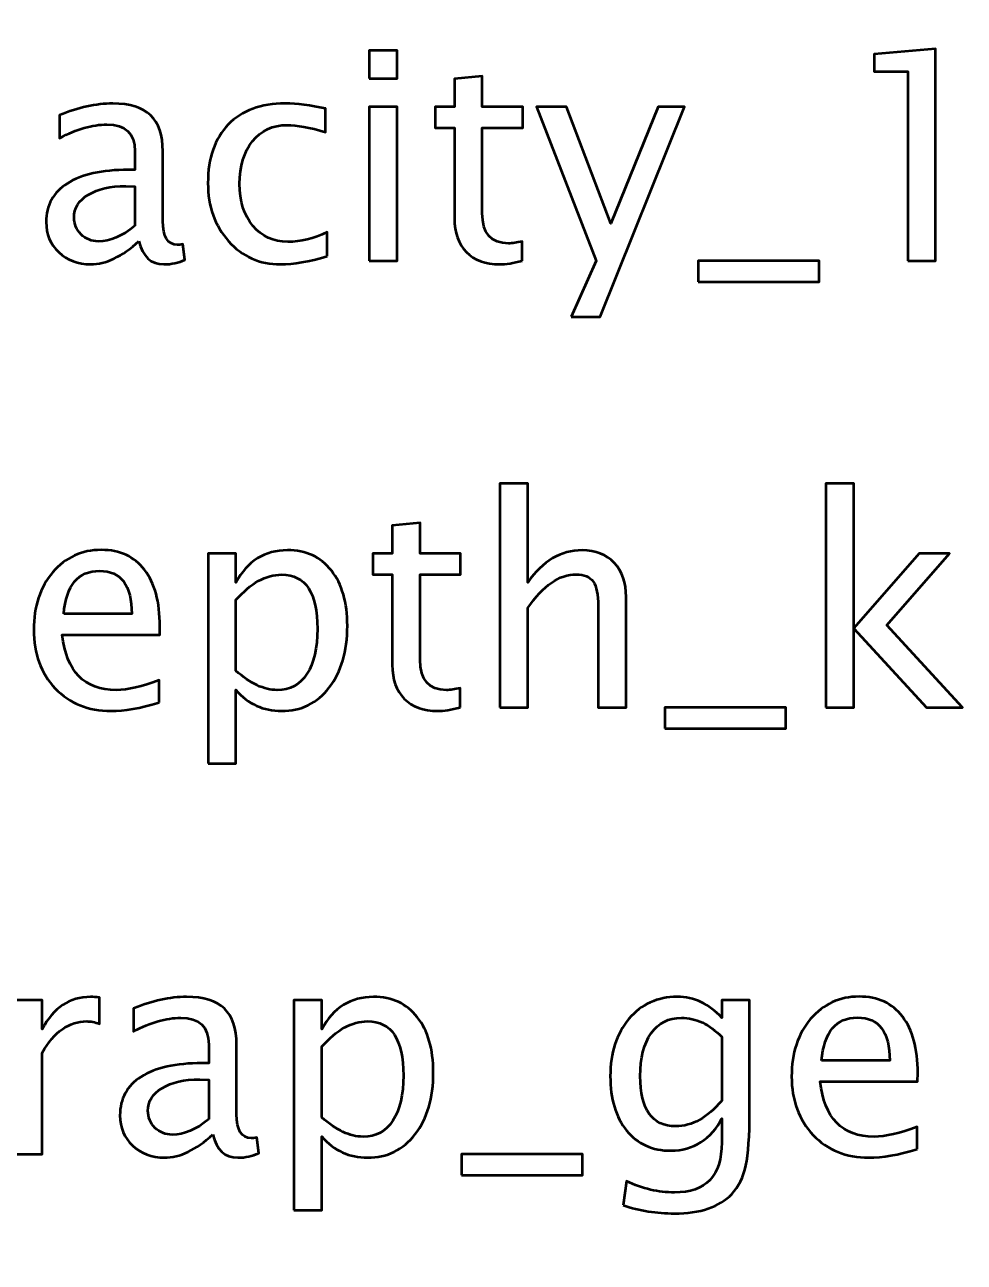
# Model space of a CAD drawing. Header units: centimetres. Extents: x -87 to 69, y -70 to 88.
# Drawn here: x -3.245 to -1.878, y -66.968 to -65.166 of the extents above; entities that cross this region are included whole.
import ezdxf

# ---------------------------------------------------------------- set-up
doc = ezdxf.new("R2010")
doc.units = ezdxf.units.CM
doc.header["$MEASUREMENT"] = 0
doc.layers.add('Layer 1', color=7, linetype='Continuous')

msp = doc.modelspace()

# ---------------------------------------------------------------- linework, layer by layer
at = {"layer": 'Layer 1', "lineweight": 53}
msp.add_open_spline([(-8, -69.75), (-8, -69.75), (-8, -20.25), (-8, -20.25), (-8, -20.25), (-8, -19.97386), (-7.77614, -19.75), (-7.5, -19.75), (-7.5, -19.75), (-7.5, -19.75), (37.5, -19.75), (37.5, -19.75), (37.5, -19.75), (37.77614, -19.75), (38, -19.97386), (38, -20.25), (38, -20.25), (38, -20.25), (38, -69.75), (38, -69.75), (38, -69.75), (38, -70.02614), (37.77614, -70.25), (37.5, -70.25), (37.5, -70.25), (37.5, -70.25), (-7.5, -70.25), (-7.5, -70.25), (-7.5, -70.25), (-7.77614, -70.25), (-8, -70.02614), (-8, -69.75)], degree=3, knots=[0, 0, 0, 0, 0.1111111, 0.1111111, 0.1111111, 0.1111111, 0.2222222, 0.2222222, 0.2222222, 0.2222222, 0.3333333, 0.3333333, 0.3333333, 0.3333333, 0.4444444, 0.4444444, 0.4444444, 0.4444444, 0.5555556, 0.5555556, 0.5555556, 0.5555556, 0.6666667, 0.6666667, 0.6666667, 0.6666667, 0.7777778, 0.7777778, 0.7777778, 0.7777778, 1, 1, 1, 1], dxfattribs=at)
at = {"layer": 'Layer 1', "color": 5, "lineweight": 53}
for points, knots in [([(-2.74378, -65.24408), (-2.74378, -65.24408), (-2.74378, -65.20344), (-2.74378, -65.20344), (-2.74378, -65.20344), (-2.74378, -65.20344), (-2.70314, -65.20344), (-2.70314, -65.20344), (-2.70314, -65.20344), (-2.70314, -65.20344), (-2.70314, -65.24408), (-2.70314, -65.24408), (-2.70314, -65.24408), (-2.70314, -65.24408), (-2.74378, -65.24408), (-2.74378, -65.24408)], [0, 0, 0, 0, 0.2, 0.2, 0.2, 0.2, 0.4, 0.4, 0.4, 0.4, 0.6, 0.6, 0.6, 0.6, 1, 1, 1, 1]), ([(-1.95998, -65.50951), (-1.95998, -65.50951), (-1.95998, -65.23392), (-1.95998, -65.23392), (-1.95998, -65.23392), (-1.95998, -65.23392), (-2.00866, -65.23392), (-2.00866, -65.23392), (-2.00866, -65.23392), (-2.00866, -65.23392), (-2.00866, -65.20852), (-2.00866, -65.20852), (-2.00866, -65.20852), (-2.00866, -65.20852), (-1.91934, -65.2009), (-1.91934, -65.2009), (-1.91934, -65.2009), (-1.91934, -65.2009), (-1.91934, -65.50951), (-1.91934, -65.50951), (-1.91934, -65.50951), (-1.91934, -65.50951), (-1.95998, -65.50951), (-1.95998, -65.50951)], [0, 0, 0, 0, 0.1428571, 0.1428571, 0.1428571, 0.1428571, 0.2857143, 0.2857143, 0.2857143, 0.2857143, 0.4285714, 0.4285714, 0.4285714, 0.4285714, 0.5714286, 0.5714286, 0.5714286, 0.5714286, 0.7142857, 0.7142857, 0.7142857, 0.7142857, 1, 1, 1, 1]), ([(-2.52111, -65.50944), (-2.53367, -65.5129), (-2.54461, -65.51459), (-2.55385, -65.51459), (-2.55385, -65.51459), (-2.57459, -65.51459), (-2.59075, -65.50866), (-2.60232, -65.49681), (-2.60232, -65.49681), (-2.61396, -65.48496), (-2.61975, -65.46852), (-2.61975, -65.44742), (-2.61975, -65.44742), (-2.61975, -65.44742), (-2.61975, -65.31562), (-2.61975, -65.31562), (-2.61975, -65.31562), (-2.61975, -65.31562), (-2.64783, -65.31562), (-2.64783, -65.31562), (-2.64783, -65.31562), (-2.64783, -65.31562), (-2.64783, -65.28515), (-2.64783, -65.28515), (-2.64783, -65.28515), (-2.64783, -65.28515), (-2.61975, -65.28515), (-2.61975, -65.28515), (-2.61975, -65.28515), (-2.61975, -65.28515), (-2.61975, -65.24458), (-2.61975, -65.24458), (-2.61975, -65.24458), (-2.61975, -65.24458), (-2.57911, -65.2407), (-2.57911, -65.2407), (-2.57911, -65.2407), (-2.57911, -65.2407), (-2.57911, -65.28515), (-2.57911, -65.28515), (-2.57911, -65.28515), (-2.57911, -65.28515), (-2.52026, -65.28515), (-2.52026, -65.28515), (-2.52026, -65.28515), (-2.52026, -65.28515), (-2.52026, -65.31562), (-2.52026, -65.31562), (-2.52026, -65.31562), (-2.52026, -65.31562), (-2.57911, -65.31562), (-2.57911, -65.31562), (-2.57911, -65.31562), (-2.57911, -65.31562), (-2.57911, -65.44008), (-2.57911, -65.44008), (-2.57911, -65.44008), (-2.57911, -65.46943), (-2.56634, -65.48411), (-2.54087, -65.48411), (-2.54087, -65.48411), (-2.53543, -65.48411), (-2.52887, -65.48319), (-2.52111, -65.48143), (-2.52111, -65.48143), (-2.52111, -65.48143), (-2.52111, -65.50944), (-2.52111, -65.50944)], [0, 0, 0, 0, 0.0555556, 0.0555556, 0.0555556, 0.0555556, 0.1111111, 0.1111111, 0.1111111, 0.1111111, 0.1666667, 0.1666667, 0.1666667, 0.1666667, 0.2222222, 0.2222222, 0.2222222, 0.2222222, 0.2777778, 0.2777778, 0.2777778, 0.2777778, 0.3333333, 0.3333333, 0.3333333, 0.3333333, 0.3888889, 0.3888889, 0.3888889, 0.3888889, 0.4444444, 0.4444444, 0.4444444, 0.4444444, 0.5, 0.5, 0.5, 0.5, 0.5555556, 0.5555556, 0.5555556, 0.5555556, 0.6111111, 0.6111111, 0.6111111, 0.6111111, 0.6666667, 0.6666667, 0.6666667, 0.6666667, 0.7222222, 0.7222222, 0.7222222, 0.7222222, 0.7777778, 0.7777778, 0.7777778, 0.7777778, 0.8333333, 0.8333333, 0.8333333, 0.8333333, 0.8888889, 0.8888889, 0.8888889, 0.8888889, 1, 1, 1, 1]), ([(-3.07871, -65.48094), (-3.10312, -65.50337), (-3.12662, -65.51459), (-3.1492, -65.51459), (-3.1492, -65.51459), (-3.16775, -65.51459), (-3.1832, -65.5088), (-3.19541, -65.49716), (-3.19541, -65.49716), (-3.20769, -65.48552), (-3.21382, -65.47085), (-3.21382, -65.45314), (-3.21382, -65.45314), (-3.21382, -65.42865), (-3.20352, -65.40982), (-3.18292, -65.39669), (-3.18292, -65.39669), (-3.16232, -65.38357), (-3.13276, -65.37701), (-3.09423, -65.37701), (-3.09423, -65.37701), (-3.09423, -65.37701), (-3.08471, -65.37701), (-3.08471, -65.37701), (-3.08471, -65.37701), (-3.08471, -65.37701), (-3.08471, -65.34999), (-3.08471, -65.34999), (-3.08471, -65.34999), (-3.08471, -65.32395), (-3.09825, -65.31097), (-3.12542, -65.31097), (-3.12542, -65.31097), (-3.14644, -65.31097), (-3.16944, -65.3176), (-3.19435, -65.33086), (-3.19435, -65.33086), (-3.19435, -65.33086), (-3.19435, -65.29742), (-3.19435, -65.29742), (-3.19435, -65.29742), (-3.16697, -65.28613), (-3.14115, -65.28049), (-3.11695, -65.28049), (-3.11695, -65.28049), (-3.09205, -65.28049), (-3.07363, -65.28613), (-3.06185, -65.29749), (-3.06185, -65.29749), (-3.04999, -65.30885), (-3.04407, -65.32635), (-3.04407, -65.34999), (-3.04407, -65.34999), (-3.04407, -65.34999), (-3.04407, -65.45137), (-3.04407, -65.45137), (-3.04407, -65.45137), (-3.04407, -65.47459), (-3.03694, -65.48623), (-3.02262, -65.48623), (-3.02262, -65.48623), (-3.02086, -65.48623), (-3.01825, -65.48594), (-3.01479, -65.48538), (-3.01479, -65.48538), (-3.01479, -65.48538), (-3.0119, -65.50796), (-3.0119, -65.50796), (-3.0119, -65.50796), (-3.02114, -65.5124), (-3.0313, -65.51459), (-3.04245, -65.51459), (-3.04245, -65.51459), (-3.06142, -65.51459), (-3.07349, -65.50337), (-3.07871, -65.48094)], [0, 0, 0, 0, 0.05, 0.05, 0.05, 0.05, 0.1, 0.1, 0.1, 0.1, 0.15, 0.15, 0.15, 0.15, 0.2, 0.2, 0.2, 0.2, 0.25, 0.25, 0.25, 0.25, 0.3, 0.3, 0.3, 0.3, 0.35, 0.35, 0.35, 0.35, 0.4, 0.4, 0.4, 0.4, 0.45, 0.45, 0.45, 0.45, 0.5, 0.5, 0.5, 0.5, 0.55, 0.55, 0.55, 0.55, 0.6, 0.6, 0.6, 0.6, 0.65, 0.65, 0.65, 0.65, 0.7, 0.7, 0.7, 0.7, 0.75, 0.75, 0.75, 0.75, 0.8, 0.8, 0.8, 0.8, 0.85, 0.85, 0.85, 0.85, 0.9, 0.9, 0.9, 0.9, 1, 1, 1, 1]), ([(-2.80481, -65.50274), (-2.83113, -65.51064), (-2.85385, -65.51459), (-2.87297, -65.51459), (-2.87297, -65.51459), (-2.90331, -65.51459), (-2.92843, -65.50337), (-2.94839, -65.48101), (-2.94839, -65.48101), (-2.96836, -65.45857), (-2.97838, -65.43028), (-2.97838, -65.3962), (-2.97838, -65.3962), (-2.97838, -65.35979), (-2.9685, -65.33136), (-2.94875, -65.31104), (-2.94875, -65.31104), (-2.92899, -65.29065), (-2.9014, -65.28049), (-2.86599, -65.28049), (-2.86599, -65.28049), (-2.84856, -65.28049), (-2.82894, -65.28289), (-2.80735, -65.28769), (-2.80735, -65.28769), (-2.80735, -65.28769), (-2.80735, -65.32197), (-2.80735, -65.32197), (-2.80735, -65.32197), (-2.83029, -65.3152), (-2.84898, -65.31181), (-2.86338, -65.31181), (-2.86338, -65.31181), (-2.88426, -65.31181), (-2.90098, -65.31965), (-2.91347, -65.33524), (-2.91347, -65.33524), (-2.92596, -65.35083), (-2.93224, -65.37165), (-2.93224, -65.39761), (-2.93224, -65.39761), (-2.93224, -65.4228), (-2.92575, -65.44312), (-2.91283, -65.45871), (-2.91283, -65.45871), (-2.89992, -65.47423), (-2.88306, -65.48199), (-2.86211, -65.48199), (-2.86211, -65.48199), (-2.84355, -65.48199), (-2.8245, -65.4772), (-2.80481, -65.4676), (-2.80481, -65.4676), (-2.80481, -65.4676), (-2.80481, -65.50274), (-2.80481, -65.50274)], [0, 0, 0, 0, 0.0666667, 0.0666667, 0.0666667, 0.0666667, 0.1333333, 0.1333333, 0.1333333, 0.1333333, 0.2, 0.2, 0.2, 0.2, 0.2666667, 0.2666667, 0.2666667, 0.2666667, 0.3333333, 0.3333333, 0.3333333, 0.3333333, 0.4, 0.4, 0.4, 0.4, 0.4666667, 0.4666667, 0.4666667, 0.4666667, 0.5333333, 0.5333333, 0.5333333, 0.5333333, 0.6, 0.6, 0.6, 0.6, 0.6666667, 0.6666667, 0.6666667, 0.6666667, 0.7333333, 0.7333333, 0.7333333, 0.7333333, 0.8, 0.8, 0.8, 0.8, 0.8666667, 0.8666667, 0.8666667, 0.8666667, 1, 1, 1, 1]), ([(-2.74378, -65.50951), (-2.74378, -65.50951), (-2.74378, -65.28515), (-2.74378, -65.28515), (-2.74378, -65.28515), (-2.74378, -65.28515), (-2.70314, -65.28515), (-2.70314, -65.28515), (-2.70314, -65.28515), (-2.70314, -65.28515), (-2.70314, -65.50951), (-2.70314, -65.50951), (-2.70314, -65.50951), (-2.70314, -65.50951), (-2.74378, -65.50951), (-2.74378, -65.50951)], [0, 0, 0, 0, 0.2, 0.2, 0.2, 0.2, 0.4, 0.4, 0.4, 0.4, 0.6, 0.6, 0.6, 0.6, 1, 1, 1, 1]), ([(-2.44985, -65.59121), (-2.44985, -65.59121), (-2.41344, -65.50979), (-2.41344, -65.50979), (-2.41344, -65.50979), (-2.41344, -65.50979), (-2.50036, -65.28515), (-2.50036, -65.28515), (-2.50036, -65.28515), (-2.50036, -65.28515), (-2.45676, -65.28515), (-2.45676, -65.28515), (-2.45676, -65.28515), (-2.45676, -65.28515), (-2.39213, -65.45504), (-2.39213, -65.45504), (-2.39213, -65.45504), (-2.39213, -65.45504), (-2.3232, -65.28515), (-2.3232, -65.28515), (-2.3232, -65.28515), (-2.3232, -65.28515), (-2.28489, -65.28515), (-2.28489, -65.28515), (-2.28489, -65.28515), (-2.28489, -65.28515), (-2.40751, -65.59121), (-2.40751, -65.59121), (-2.40751, -65.59121), (-2.40751, -65.59121), (-2.44985, -65.59121), (-2.44985, -65.59121)], [0, 0, 0, 0, 0.1111111, 0.1111111, 0.1111111, 0.1111111, 0.2222222, 0.2222222, 0.2222222, 0.2222222, 0.3333333, 0.3333333, 0.3333333, 0.3333333, 0.4444444, 0.4444444, 0.4444444, 0.4444444, 0.5555556, 0.5555556, 0.5555556, 0.5555556, 0.6666667, 0.6666667, 0.6666667, 0.6666667, 0.7777778, 0.7777778, 0.7777778, 0.7777778, 1, 1, 1, 1]), ([(-3.08471, -65.45878), (-3.08471, -65.45878), (-3.08471, -65.40114), (-3.08471, -65.40114), (-3.08471, -65.40114), (-3.08471, -65.40114), (-3.09776, -65.40071), (-3.09776, -65.40071), (-3.09776, -65.40071), (-3.12034, -65.40071), (-3.13854, -65.40488), (-3.15244, -65.4132), (-3.15244, -65.4132), (-3.16627, -65.4216), (-3.17318, -65.43268), (-3.17318, -65.4465), (-3.17318, -65.4465), (-3.17318, -65.45617), (-3.16973, -65.46435), (-3.16288, -65.47106), (-3.16288, -65.47106), (-3.15597, -65.47776), (-3.14757, -65.48115), (-3.13762, -65.48115), (-3.13762, -65.48115), (-3.12069, -65.48115), (-3.10305, -65.47367), (-3.08471, -65.45878)], [0, 0, 0, 0, 0.125, 0.125, 0.125, 0.125, 0.25, 0.25, 0.25, 0.25, 0.375, 0.375, 0.375, 0.375, 0.5, 0.5, 0.5, 0.5, 0.625, 0.625, 0.625, 0.625, 0.75, 0.75, 0.75, 0.75, 1, 1, 1, 1]), ([(-2.26478, -65.53999), (-2.26478, -65.53999), (-2.26478, -65.50951), (-2.26478, -65.50951), (-2.26478, -65.50951), (-2.26478, -65.50951), (-2.08867, -65.50951), (-2.08867, -65.50951), (-2.08867, -65.50951), (-2.08867, -65.50951), (-2.08867, -65.53999), (-2.08867, -65.53999), (-2.08867, -65.53999), (-2.08867, -65.53999), (-2.26478, -65.53999), (-2.26478, -65.53999)], [0, 0, 0, 0, 0.2, 0.2, 0.2, 0.2, 0.4, 0.4, 0.4, 0.4, 0.6, 0.6, 0.6, 0.6, 1, 1, 1, 1]), ([(-2.55346, -66.16003), (-2.55346, -66.16003), (-2.55346, -65.83364), (-2.55346, -65.83364), (-2.55346, -65.83364), (-2.55346, -65.83364), (-2.51282, -65.83364), (-2.51282, -65.83364), (-2.51282, -65.83364), (-2.51282, -65.83364), (-2.51282, -65.97807), (-2.51282, -65.97807), (-2.51282, -65.97807), (-2.4913, -65.94667), (-2.46491, -65.93101), (-2.43373, -65.93101), (-2.43373, -65.93101), (-2.41411, -65.93101), (-2.39852, -65.93715), (-2.38702, -65.94949), (-2.38702, -65.94949), (-2.37552, -65.96177), (-2.36974, -65.97835), (-2.36974, -65.99909), (-2.36974, -65.99909), (-2.36974, -65.99909), (-2.36974, -66.16003), (-2.36974, -66.16003), (-2.36974, -66.16003), (-2.36974, -66.16003), (-2.41037, -66.16003), (-2.41037, -66.16003), (-2.41037, -66.16003), (-2.41037, -66.16003), (-2.41037, -66.01236), (-2.41037, -66.01236), (-2.41037, -66.01236), (-2.41037, -65.99571), (-2.41284, -65.98385), (-2.41771, -65.9768), (-2.41771, -65.9768), (-2.42265, -65.96967), (-2.43077, -65.96614), (-2.44212, -65.96614), (-2.44212, -65.96614), (-2.4671, -65.96614), (-2.49067, -65.98244), (-2.51282, -66.01504), (-2.51282, -66.01504), (-2.51282, -66.01504), (-2.51282, -66.16003), (-2.51282, -66.16003), (-2.51282, -66.16003), (-2.51282, -66.16003), (-2.55346, -66.16003), (-2.55346, -66.16003)], [0, 0, 0, 0, 0.0666667, 0.0666667, 0.0666667, 0.0666667, 0.1333333, 0.1333333, 0.1333333, 0.1333333, 0.2, 0.2, 0.2, 0.2, 0.2666667, 0.2666667, 0.2666667, 0.2666667, 0.3333333, 0.3333333, 0.3333333, 0.3333333, 0.4, 0.4, 0.4, 0.4, 0.4666667, 0.4666667, 0.4666667, 0.4666667, 0.5333333, 0.5333333, 0.5333333, 0.5333333, 0.6, 0.6, 0.6, 0.6, 0.6666667, 0.6666667, 0.6666667, 0.6666667, 0.7333333, 0.7333333, 0.7333333, 0.7333333, 0.8, 0.8, 0.8, 0.8, 0.8666667, 0.8666667, 0.8666667, 0.8666667, 1, 1, 1, 1]), ([(-2.07904, -66.16003), (-2.07904, -66.16003), (-2.07904, -65.83364), (-2.07904, -65.83364), (-2.07904, -65.83364), (-2.07904, -65.83364), (-2.0384, -65.83364), (-2.0384, -65.83364), (-2.0384, -65.83364), (-2.0384, -65.83364), (-2.0384, -66.04453), (-2.0384, -66.04453), (-2.0384, -66.04453), (-2.0384, -66.04453), (-1.94315, -65.93567), (-1.94315, -65.93567), (-1.94315, -65.93567), (-1.94315, -65.93567), (-1.89927, -65.93567), (-1.89927, -65.93567), (-1.89927, -65.93567), (-1.89927, -65.93567), (-1.99028, -66.04037), (-1.99028, -66.04037), (-1.99028, -66.04037), (-1.99028, -66.04037), (-1.88022, -66.16003), (-1.88022, -66.16003), (-1.88022, -66.16003), (-1.88022, -66.16003), (-1.93257, -66.16003), (-1.93257, -66.16003), (-1.93257, -66.16003), (-1.93257, -66.16003), (-2.0384, -66.04495), (-2.0384, -66.04495), (-2.0384, -66.04495), (-2.0384, -66.04495), (-2.0384, -66.16003), (-2.0384, -66.16003), (-2.0384, -66.16003), (-2.0384, -66.16003), (-2.07904, -66.16003), (-2.07904, -66.16003)], [0, 0, 0, 0, 0.0833333, 0.0833333, 0.0833333, 0.0833333, 0.1666667, 0.1666667, 0.1666667, 0.1666667, 0.25, 0.25, 0.25, 0.25, 0.3333333, 0.3333333, 0.3333333, 0.3333333, 0.4166667, 0.4166667, 0.4166667, 0.4166667, 0.5, 0.5, 0.5, 0.5, 0.5833333, 0.5833333, 0.5833333, 0.5833333, 0.6666667, 0.6666667, 0.6666667, 0.6666667, 0.75, 0.75, 0.75, 0.75, 0.8333333, 0.8333333, 0.8333333, 0.8333333, 1, 1, 1, 1]), ([(-2.61146, -66.15996), (-2.62402, -66.16342), (-2.63496, -66.16511), (-2.6442, -66.16511), (-2.6442, -66.16511), (-2.66494, -66.16511), (-2.6811, -66.15918), (-2.69267, -66.14733), (-2.69267, -66.14733), (-2.70431, -66.13548), (-2.7101, -66.11904), (-2.7101, -66.09794), (-2.7101, -66.09794), (-2.7101, -66.09794), (-2.7101, -65.96614), (-2.7101, -65.96614), (-2.7101, -65.96614), (-2.7101, -65.96614), (-2.73818, -65.96614), (-2.73818, -65.96614), (-2.73818, -65.96614), (-2.73818, -65.96614), (-2.73818, -65.93567), (-2.73818, -65.93567), (-2.73818, -65.93567), (-2.73818, -65.93567), (-2.7101, -65.93567), (-2.7101, -65.93567), (-2.7101, -65.93567), (-2.7101, -65.93567), (-2.7101, -65.8951), (-2.7101, -65.8951), (-2.7101, -65.8951), (-2.7101, -65.8951), (-2.66946, -65.89122), (-2.66946, -65.89122), (-2.66946, -65.89122), (-2.66946, -65.89122), (-2.66946, -65.93567), (-2.66946, -65.93567), (-2.66946, -65.93567), (-2.66946, -65.93567), (-2.61061, -65.93567), (-2.61061, -65.93567), (-2.61061, -65.93567), (-2.61061, -65.93567), (-2.61061, -65.96614), (-2.61061, -65.96614), (-2.61061, -65.96614), (-2.61061, -65.96614), (-2.66946, -65.96614), (-2.66946, -65.96614), (-2.66946, -65.96614), (-2.66946, -65.96614), (-2.66946, -66.0906), (-2.66946, -66.0906), (-2.66946, -66.0906), (-2.66946, -66.11995), (-2.65669, -66.13463), (-2.63122, -66.13463), (-2.63122, -66.13463), (-2.62578, -66.13463), (-2.61922, -66.13371), (-2.61146, -66.13195), (-2.61146, -66.13195), (-2.61146, -66.13195), (-2.61146, -66.15996), (-2.61146, -66.15996)], [0, 0, 0, 0, 0.0555556, 0.0555556, 0.0555556, 0.0555556, 0.1111111, 0.1111111, 0.1111111, 0.1111111, 0.1666667, 0.1666667, 0.1666667, 0.1666667, 0.2222222, 0.2222222, 0.2222222, 0.2222222, 0.2777778, 0.2777778, 0.2777778, 0.2777778, 0.3333333, 0.3333333, 0.3333333, 0.3333333, 0.3888889, 0.3888889, 0.3888889, 0.3888889, 0.4444444, 0.4444444, 0.4444444, 0.4444444, 0.5, 0.5, 0.5, 0.5, 0.5555556, 0.5555556, 0.5555556, 0.5555556, 0.6111111, 0.6111111, 0.6111111, 0.6111111, 0.6666667, 0.6666667, 0.6666667, 0.6666667, 0.7222222, 0.7222222, 0.7222222, 0.7222222, 0.7777778, 0.7777778, 0.7777778, 0.7777778, 0.8333333, 0.8333333, 0.8333333, 0.8333333, 0.8888889, 0.8888889, 0.8888889, 0.8888889, 1, 1, 1, 1]), ([(-3.0494, -66.15283), (-3.07671, -66.16102), (-3.10006, -66.16511), (-3.11954, -66.16511), (-3.11954, -66.16511), (-3.15277, -66.16511), (-3.17979, -66.1541), (-3.2006, -66.13216), (-3.2006, -66.13216), (-3.22142, -66.11022), (-3.23186, -66.08178), (-3.23186, -66.04679), (-3.23186, -66.04679), (-3.23186, -66.01285), (-3.22269, -65.98498), (-3.20427, -65.96318), (-3.20427, -65.96318), (-3.18586, -65.94145), (-3.16229, -65.93059), (-3.13358, -65.93059), (-3.13358, -65.93059), (-3.10641, -65.93059), (-3.08539, -65.94025), (-3.07057, -65.95958), (-3.07057, -65.95958), (-3.05575, -65.97892), (-3.04835, -66.00629), (-3.04835, -66.04178), (-3.04835, -66.04178), (-3.04835, -66.04178), (-3.04856, -66.0542), (-3.04856, -66.0542), (-3.04856, -66.0542), (-3.04856, -66.0542), (-3.19037, -66.0542), (-3.19037, -66.0542), (-3.19037, -66.0542), (-3.18445, -66.10782), (-3.15827, -66.13463), (-3.11192, -66.13463), (-3.11192, -66.13463), (-3.09491, -66.13463), (-3.0741, -66.12983), (-3.0494, -66.12024), (-3.0494, -66.12024), (-3.0494, -66.12024), (-3.0494, -66.15283), (-3.0494, -66.15283)], [0, 0, 0, 0, 0.0769231, 0.0769231, 0.0769231, 0.0769231, 0.1538462, 0.1538462, 0.1538462, 0.1538462, 0.2307692, 0.2307692, 0.2307692, 0.2307692, 0.3076923, 0.3076923, 0.3076923, 0.3076923, 0.3846154, 0.3846154, 0.3846154, 0.3846154, 0.4615385, 0.4615385, 0.4615385, 0.4615385, 0.5384615, 0.5384615, 0.5384615, 0.5384615, 0.6153846, 0.6153846, 0.6153846, 0.6153846, 0.6923077, 0.6923077, 0.6923077, 0.6923077, 0.7692308, 0.7692308, 0.7692308, 0.7692308, 0.8461538, 0.8461538, 0.8461538, 0.8461538, 1, 1, 1, 1]), ([(-2.97821, -66.24173), (-2.97821, -66.24173), (-2.97821, -65.93567), (-2.97821, -65.93567), (-2.97821, -65.93567), (-2.97821, -65.93567), (-2.93757, -65.93567), (-2.93757, -65.93567), (-2.93757, -65.93567), (-2.93757, -65.93567), (-2.93757, -65.97807), (-2.93757, -65.97807), (-2.93757, -65.97807), (-2.92092, -65.94667), (-2.89587, -65.93101), (-2.8625, -65.93101), (-2.8625, -65.93101), (-2.83548, -65.93101), (-2.81424, -65.94082), (-2.79872, -65.9605), (-2.79872, -65.9605), (-2.7832, -65.98019), (-2.77544, -66.00707), (-2.77544, -66.04114), (-2.77544, -66.04114), (-2.77544, -66.07826), (-2.78425, -66.10824), (-2.80182, -66.13096), (-2.80182, -66.13096), (-2.81939, -66.15375), (-2.84253, -66.16511), (-2.87118, -66.16511), (-2.87118, -66.16511), (-2.89778, -66.16511), (-2.91993, -66.15495), (-2.93757, -66.13456), (-2.93757, -66.13456), (-2.93757, -66.13456), (-2.93757, -66.24173), (-2.93757, -66.24173), (-2.93757, -66.24173), (-2.93757, -66.24173), (-2.97821, -66.24173), (-2.97821, -66.24173)], [0, 0, 0, 0, 0.0833333, 0.0833333, 0.0833333, 0.0833333, 0.1666667, 0.1666667, 0.1666667, 0.1666667, 0.25, 0.25, 0.25, 0.25, 0.3333333, 0.3333333, 0.3333333, 0.3333333, 0.4166667, 0.4166667, 0.4166667, 0.4166667, 0.5, 0.5, 0.5, 0.5, 0.5833333, 0.5833333, 0.5833333, 0.5833333, 0.6666667, 0.6666667, 0.6666667, 0.6666667, 0.75, 0.75, 0.75, 0.75, 0.8333333, 0.8333333, 0.8333333, 0.8333333, 1, 1, 1, 1]), ([(-3.18826, -66.02372), (-3.18826, -66.02372), (-3.0892, -66.02372), (-3.0892, -66.02372), (-3.0892, -66.02372), (-3.0892, -65.98195), (-3.10479, -65.96106), (-3.13591, -65.96106), (-3.13591, -65.96106), (-3.16723, -65.96106), (-3.18466, -65.98195), (-3.18826, -66.02372)], [0, 0, 0, 0, 0.25, 0.25, 0.25, 0.25, 0.5, 0.5, 0.5, 0.5, 1, 1, 1, 1]), ([(-2.93757, -66.10655), (-2.91662, -66.12525), (-2.89665, -66.13463), (-2.87767, -66.13463), (-2.87767, -66.13463), (-2.85897, -66.13463), (-2.84451, -66.1268), (-2.83435, -66.11121), (-2.83435, -66.11121), (-2.82412, -66.09561), (-2.81904, -66.07367), (-2.81904, -66.04531), (-2.81904, -66.04531), (-2.81904, -65.99281), (-2.83639, -65.96657), (-2.87111, -65.96657), (-2.87111, -65.96657), (-2.89383, -65.96657), (-2.91598, -65.97884), (-2.93757, -66.00347), (-2.93757, -66.00347), (-2.93757, -66.00347), (-2.93757, -66.10655), (-2.93757, -66.10655)], [0, 0, 0, 0, 0.1428571, 0.1428571, 0.1428571, 0.1428571, 0.2857143, 0.2857143, 0.2857143, 0.2857143, 0.4285714, 0.4285714, 0.4285714, 0.4285714, 0.5714286, 0.5714286, 0.5714286, 0.5714286, 0.7142857, 0.7142857, 0.7142857, 0.7142857, 1, 1, 1, 1]), ([(-2.31357, -66.19051), (-2.31357, -66.19051), (-2.31357, -66.16003), (-2.31357, -66.16003), (-2.31357, -66.16003), (-2.31357, -66.16003), (-2.13746, -66.16003), (-2.13746, -66.16003), (-2.13746, -66.16003), (-2.13746, -66.16003), (-2.13746, -66.19051), (-2.13746, -66.19051), (-2.13746, -66.19051), (-2.13746, -66.19051), (-2.31357, -66.19051), (-2.31357, -66.19051)], [0, 0, 0, 0, 0.2, 0.2, 0.2, 0.2, 0.4, 0.4, 0.4, 0.4, 0.6, 0.6, 0.6, 0.6, 1, 1, 1, 1]), ([(-3.26011, -66.81055), (-3.26011, -66.81055), (-3.26011, -66.58619), (-3.26011, -66.58619), (-3.26011, -66.58619), (-3.26011, -66.58619), (-3.21947, -66.58619), (-3.21947, -66.58619), (-3.21947, -66.58619), (-3.21947, -66.58619), (-3.21947, -66.62859), (-3.21947, -66.62859), (-3.21947, -66.62859), (-3.20331, -66.59719), (-3.17989, -66.58153), (-3.14913, -66.58153), (-3.14913, -66.58153), (-3.14496, -66.58153), (-3.14059, -66.58188), (-3.13607, -66.58259), (-3.13607, -66.58259), (-3.13607, -66.58259), (-3.13607, -66.62062), (-3.13607, -66.62062), (-3.13607, -66.62062), (-3.14313, -66.61829), (-3.14934, -66.61709), (-3.1547, -66.61709), (-3.1547, -66.61709), (-3.18052, -66.61709), (-3.20211, -66.63233), (-3.21947, -66.66288), (-3.21947, -66.66288), (-3.21947, -66.66288), (-3.21947, -66.81055), (-3.21947, -66.81055), (-3.21947, -66.81055), (-3.21947, -66.81055), (-3.26011, -66.81055), (-3.26011, -66.81055)], [0, 0, 0, 0, 0.0909091, 0.0909091, 0.0909091, 0.0909091, 0.1818182, 0.1818182, 0.1818182, 0.1818182, 0.2727273, 0.2727273, 0.2727273, 0.2727273, 0.3636364, 0.3636364, 0.3636364, 0.3636364, 0.4545455, 0.4545455, 0.4545455, 0.4545455, 0.5454545, 0.5454545, 0.5454545, 0.5454545, 0.6363636, 0.6363636, 0.6363636, 0.6363636, 0.7272727, 0.7272727, 0.7272727, 0.7272727, 0.8181818, 0.8181818, 0.8181818, 0.8181818, 1, 1, 1, 1]), ([(-2.97126, -66.78198), (-2.99567, -66.80441), (-3.01917, -66.81563), (-3.04175, -66.81563), (-3.04175, -66.81563), (-3.0603, -66.81563), (-3.07575, -66.80984), (-3.08796, -66.7982), (-3.08796, -66.7982), (-3.10024, -66.78656), (-3.10637, -66.77189), (-3.10637, -66.75418), (-3.10637, -66.75418), (-3.10637, -66.72969), (-3.09607, -66.71086), (-3.07547, -66.69773), (-3.07547, -66.69773), (-3.05487, -66.68461), (-3.02531, -66.67805), (-2.98678, -66.67805), (-2.98678, -66.67805), (-2.98678, -66.67805), (-2.97726, -66.67805), (-2.97726, -66.67805), (-2.97726, -66.67805), (-2.97726, -66.67805), (-2.97726, -66.65103), (-2.97726, -66.65103), (-2.97726, -66.65103), (-2.97726, -66.62499), (-2.9908, -66.61201), (-3.01797, -66.61201), (-3.01797, -66.61201), (-3.03899, -66.61201), (-3.06199, -66.61864), (-3.0869, -66.6319), (-3.0869, -66.6319), (-3.0869, -66.6319), (-3.0869, -66.59846), (-3.0869, -66.59846), (-3.0869, -66.59846), (-3.05952, -66.58717), (-3.0337, -66.58153), (-3.0095, -66.58153), (-3.0095, -66.58153), (-2.9846, -66.58153), (-2.96618, -66.58717), (-2.9544, -66.59853), (-2.9544, -66.59853), (-2.94254, -66.60989), (-2.93662, -66.62739), (-2.93662, -66.65103), (-2.93662, -66.65103), (-2.93662, -66.65103), (-2.93662, -66.75241), (-2.93662, -66.75241), (-2.93662, -66.75241), (-2.93662, -66.77563), (-2.92949, -66.78727), (-2.91517, -66.78727), (-2.91517, -66.78727), (-2.91341, -66.78727), (-2.9108, -66.78698), (-2.90734, -66.78642), (-2.90734, -66.78642), (-2.90734, -66.78642), (-2.90445, -66.809), (-2.90445, -66.809), (-2.90445, -66.809), (-2.91369, -66.81344), (-2.92385, -66.81563), (-2.935, -66.81563), (-2.935, -66.81563), (-2.95397, -66.81563), (-2.96604, -66.80441), (-2.97126, -66.78198)], [0, 0, 0, 0, 0.05, 0.05, 0.05, 0.05, 0.1, 0.1, 0.1, 0.1, 0.15, 0.15, 0.15, 0.15, 0.2, 0.2, 0.2, 0.2, 0.25, 0.25, 0.25, 0.25, 0.3, 0.3, 0.3, 0.3, 0.35, 0.35, 0.35, 0.35, 0.4, 0.4, 0.4, 0.4, 0.45, 0.45, 0.45, 0.45, 0.5, 0.5, 0.5, 0.5, 0.55, 0.55, 0.55, 0.55, 0.6, 0.6, 0.6, 0.6, 0.65, 0.65, 0.65, 0.65, 0.7, 0.7, 0.7, 0.7, 0.75, 0.75, 0.75, 0.75, 0.8, 0.8, 0.8, 0.8, 0.85, 0.85, 0.85, 0.85, 0.9, 0.9, 0.9, 0.9, 1, 1, 1, 1]), ([(-2.85315, -66.89225), (-2.85315, -66.89225), (-2.85315, -66.58619), (-2.85315, -66.58619), (-2.85315, -66.58619), (-2.85315, -66.58619), (-2.81251, -66.58619), (-2.81251, -66.58619), (-2.81251, -66.58619), (-2.81251, -66.58619), (-2.81251, -66.62859), (-2.81251, -66.62859), (-2.81251, -66.62859), (-2.79586, -66.59719), (-2.77081, -66.58153), (-2.73744, -66.58153), (-2.73744, -66.58153), (-2.71042, -66.58153), (-2.68918, -66.59134), (-2.67366, -66.61102), (-2.67366, -66.61102), (-2.65814, -66.63071), (-2.65038, -66.65759), (-2.65038, -66.69166), (-2.65038, -66.69166), (-2.65038, -66.72878), (-2.65919, -66.75876), (-2.67676, -66.78148), (-2.67676, -66.78148), (-2.69433, -66.80427), (-2.71747, -66.81563), (-2.74612, -66.81563), (-2.74612, -66.81563), (-2.77272, -66.81563), (-2.79487, -66.80547), (-2.81251, -66.78508), (-2.81251, -66.78508), (-2.81251, -66.78508), (-2.81251, -66.89225), (-2.81251, -66.89225), (-2.81251, -66.89225), (-2.81251, -66.89225), (-2.85315, -66.89225), (-2.85315, -66.89225)], [0, 0, 0, 0, 0.0833333, 0.0833333, 0.0833333, 0.0833333, 0.1666667, 0.1666667, 0.1666667, 0.1666667, 0.25, 0.25, 0.25, 0.25, 0.3333333, 0.3333333, 0.3333333, 0.3333333, 0.4166667, 0.4166667, 0.4166667, 0.4166667, 0.5, 0.5, 0.5, 0.5, 0.5833333, 0.5833333, 0.5833333, 0.5833333, 0.6666667, 0.6666667, 0.6666667, 0.6666667, 0.75, 0.75, 0.75, 0.75, 0.8333333, 0.8333333, 0.8333333, 0.8333333, 1, 1, 1, 1]), ([(-2.37421, -66.88506), (-2.37421, -66.88506), (-2.36942, -66.84992), (-2.36942, -66.84992), (-2.36942, -66.84992), (-2.34585, -66.86093), (-2.3225, -66.86643), (-2.29943, -66.86643), (-2.29943, -66.86643), (-2.25364, -66.86643), (-2.2307, -66.84216), (-2.2307, -66.79369), (-2.2307, -66.79369), (-2.2307, -66.79369), (-2.2307, -66.75841), (-2.2307, -66.75841), (-2.2307, -66.75841), (-2.23776, -66.7733), (-2.24778, -66.7848), (-2.26083, -66.79305), (-2.26083, -66.79305), (-2.27388, -66.80131), (-2.28842, -66.80547), (-2.30443, -66.80547), (-2.30443, -66.80547), (-2.3316, -66.80547), (-2.35312, -66.79573), (-2.36899, -66.77626), (-2.36899, -66.77626), (-2.38487, -66.75679), (-2.39284, -66.7304), (-2.39284, -66.6971), (-2.39284, -66.6971), (-2.39284, -66.66302), (-2.38381, -66.63522), (-2.36575, -66.6137), (-2.36575, -66.6137), (-2.34761, -66.59225), (-2.32426, -66.58153), (-2.29554, -66.58153), (-2.29554, -66.58153), (-2.27043, -66.58153), (-2.24877, -66.59169), (-2.2307, -66.61208), (-2.2307, -66.61208), (-2.2307, -66.61208), (-2.2307, -66.58619), (-2.2307, -66.58619), (-2.2307, -66.58619), (-2.2307, -66.58619), (-2.19007, -66.58619), (-2.19007, -66.58619), (-2.19007, -66.58619), (-2.19007, -66.58619), (-2.19007, -66.74931), (-2.19007, -66.74931), (-2.19007, -66.74931), (-2.19007, -66.78437), (-2.1919, -66.81034), (-2.19557, -66.8272), (-2.19557, -66.8272), (-2.19917, -66.84406), (-2.20608, -66.85789), (-2.2161, -66.86862), (-2.2161, -66.86862), (-2.23388, -66.88745), (-2.26168, -66.89691), (-2.29943, -66.89691), (-2.29943, -66.89691), (-2.32532, -66.89691), (-2.35022, -66.89296), (-2.37421, -66.88506)], [0, 0, 0, 0, 0.0526316, 0.0526316, 0.0526316, 0.0526316, 0.1052632, 0.1052632, 0.1052632, 0.1052632, 0.1578947, 0.1578947, 0.1578947, 0.1578947, 0.2105263, 0.2105263, 0.2105263, 0.2105263, 0.2631579, 0.2631579, 0.2631579, 0.2631579, 0.3157895, 0.3157895, 0.3157895, 0.3157895, 0.3684211, 0.3684211, 0.3684211, 0.3684211, 0.4210526, 0.4210526, 0.4210526, 0.4210526, 0.4736842, 0.4736842, 0.4736842, 0.4736842, 0.5263158, 0.5263158, 0.5263158, 0.5263158, 0.5789474, 0.5789474, 0.5789474, 0.5789474, 0.6315789, 0.6315789, 0.6315789, 0.6315789, 0.6842105, 0.6842105, 0.6842105, 0.6842105, 0.7368421, 0.7368421, 0.7368421, 0.7368421, 0.7894737, 0.7894737, 0.7894737, 0.7894737, 0.8421053, 0.8421053, 0.8421053, 0.8421053, 0.8947368, 0.8947368, 0.8947368, 0.8947368, 1, 1, 1, 1]), ([(-1.94643, -66.80335), (-1.97374, -66.81154), (-1.99709, -66.81563), (-2.01657, -66.81563), (-2.01657, -66.81563), (-2.0498, -66.81563), (-2.07682, -66.80462), (-2.09763, -66.78268), (-2.09763, -66.78268), (-2.11845, -66.76074), (-2.12889, -66.7323), (-2.12889, -66.69731), (-2.12889, -66.69731), (-2.12889, -66.66337), (-2.11972, -66.6355), (-2.1013, -66.6137), (-2.1013, -66.6137), (-2.08289, -66.59197), (-2.05932, -66.58111), (-2.03061, -66.58111), (-2.03061, -66.58111), (-2.00344, -66.58111), (-1.98242, -66.59077), (-1.9676, -66.6101), (-1.9676, -66.6101), (-1.95278, -66.62944), (-1.94538, -66.65681), (-1.94538, -66.6923), (-1.94538, -66.6923), (-1.94538, -66.6923), (-1.94559, -66.70472), (-1.94559, -66.70472), (-1.94559, -66.70472), (-1.94559, -66.70472), (-2.0874, -66.70472), (-2.0874, -66.70472), (-2.0874, -66.70472), (-2.08148, -66.75834), (-2.0553, -66.78515), (-2.00895, -66.78515), (-2.00895, -66.78515), (-1.99194, -66.78515), (-1.97113, -66.78035), (-1.94643, -66.77076), (-1.94643, -66.77076), (-1.94643, -66.77076), (-1.94643, -66.80335), (-1.94643, -66.80335)], [0, 0, 0, 0, 0.0769231, 0.0769231, 0.0769231, 0.0769231, 0.1538462, 0.1538462, 0.1538462, 0.1538462, 0.2307692, 0.2307692, 0.2307692, 0.2307692, 0.3076923, 0.3076923, 0.3076923, 0.3076923, 0.3846154, 0.3846154, 0.3846154, 0.3846154, 0.4615385, 0.4615385, 0.4615385, 0.4615385, 0.5384615, 0.5384615, 0.5384615, 0.5384615, 0.6153846, 0.6153846, 0.6153846, 0.6153846, 0.6923077, 0.6923077, 0.6923077, 0.6923077, 0.7692308, 0.7692308, 0.7692308, 0.7692308, 0.8461538, 0.8461538, 0.8461538, 0.8461538, 1, 1, 1, 1]), ([(-2.2307, -66.73294), (-2.2307, -66.73294), (-2.2307, -66.63988), (-2.2307, -66.63988), (-2.2307, -66.63988), (-2.24863, -66.62132), (-2.26817, -66.61201), (-2.28927, -66.61201), (-2.28927, -66.61201), (-2.30803, -66.61201), (-2.32271, -66.61949), (-2.33329, -66.63452), (-2.33329, -66.63452), (-2.34395, -66.64947), (-2.34924, -66.67029), (-2.34924, -66.69682), (-2.34924, -66.69682), (-2.34924, -66.74557), (-2.33195, -66.76991), (-2.29731, -66.76991), (-2.29731, -66.76991), (-2.27374, -66.76991), (-2.25152, -66.75756), (-2.2307, -66.73294)], [0, 0, 0, 0, 0.1428571, 0.1428571, 0.1428571, 0.1428571, 0.2857143, 0.2857143, 0.2857143, 0.2857143, 0.4285714, 0.4285714, 0.4285714, 0.4285714, 0.5714286, 0.5714286, 0.5714286, 0.5714286, 0.7142857, 0.7142857, 0.7142857, 0.7142857, 1, 1, 1, 1]), ([(-2.08529, -66.67424), (-2.08529, -66.67424), (-1.98623, -66.67424), (-1.98623, -66.67424), (-1.98623, -66.67424), (-1.98623, -66.63247), (-2.00182, -66.61158), (-2.03294, -66.61158), (-2.03294, -66.61158), (-2.06426, -66.61158), (-2.08169, -66.63247), (-2.08529, -66.67424)], [0, 0, 0, 0, 0.25, 0.25, 0.25, 0.25, 0.5, 0.5, 0.5, 0.5, 1, 1, 1, 1]), ([(-2.81251, -66.75707), (-2.79156, -66.77577), (-2.77159, -66.78515), (-2.75261, -66.78515), (-2.75261, -66.78515), (-2.73391, -66.78515), (-2.71945, -66.77732), (-2.70929, -66.76173), (-2.70929, -66.76173), (-2.69906, -66.74613), (-2.69398, -66.72419), (-2.69398, -66.69583), (-2.69398, -66.69583), (-2.69398, -66.64333), (-2.71133, -66.61709), (-2.74605, -66.61709), (-2.74605, -66.61709), (-2.76877, -66.61709), (-2.79092, -66.62936), (-2.81251, -66.65399), (-2.81251, -66.65399), (-2.81251, -66.65399), (-2.81251, -66.75707), (-2.81251, -66.75707)], [0, 0, 0, 0, 0.1428571, 0.1428571, 0.1428571, 0.1428571, 0.2857143, 0.2857143, 0.2857143, 0.2857143, 0.4285714, 0.4285714, 0.4285714, 0.4285714, 0.5714286, 0.5714286, 0.5714286, 0.5714286, 0.7142857, 0.7142857, 0.7142857, 0.7142857, 1, 1, 1, 1]), ([(-2.97726, -66.75982), (-2.97726, -66.75982), (-2.97726, -66.70218), (-2.97726, -66.70218), (-2.97726, -66.70218), (-2.97726, -66.70218), (-2.99031, -66.70175), (-2.99031, -66.70175), (-2.99031, -66.70175), (-3.01289, -66.70175), (-3.03109, -66.70592), (-3.04499, -66.71424), (-3.04499, -66.71424), (-3.05882, -66.72264), (-3.06573, -66.73372), (-3.06573, -66.74754), (-3.06573, -66.74754), (-3.06573, -66.75721), (-3.06228, -66.76539), (-3.05543, -66.7721), (-3.05543, -66.7721), (-3.04852, -66.7788), (-3.04012, -66.78219), (-3.03017, -66.78219), (-3.03017, -66.78219), (-3.01324, -66.78219), (-2.9956, -66.77471), (-2.97726, -66.75982)], [0, 0, 0, 0, 0.125, 0.125, 0.125, 0.125, 0.25, 0.25, 0.25, 0.25, 0.375, 0.375, 0.375, 0.375, 0.5, 0.5, 0.5, 0.5, 0.625, 0.625, 0.625, 0.625, 0.75, 0.75, 0.75, 0.75, 1, 1, 1, 1]), ([(-2.60959, -66.84103), (-2.60959, -66.84103), (-2.60959, -66.81055), (-2.60959, -66.81055), (-2.60959, -66.81055), (-2.60959, -66.81055), (-2.43348, -66.81055), (-2.43348, -66.81055), (-2.43348, -66.81055), (-2.43348, -66.81055), (-2.43348, -66.84103), (-2.43348, -66.84103), (-2.43348, -66.84103), (-2.43348, -66.84103), (-2.60959, -66.84103), (-2.60959, -66.84103)], [0, 0, 0, 0, 0.2, 0.2, 0.2, 0.2, 0.4, 0.4, 0.4, 0.4, 0.6, 0.6, 0.6, 0.6, 1, 1, 1, 1])]:
    msp.add_open_spline(points, degree=3, knots=knots, dxfattribs=at)

doc.saveas('drawing.dxf')
